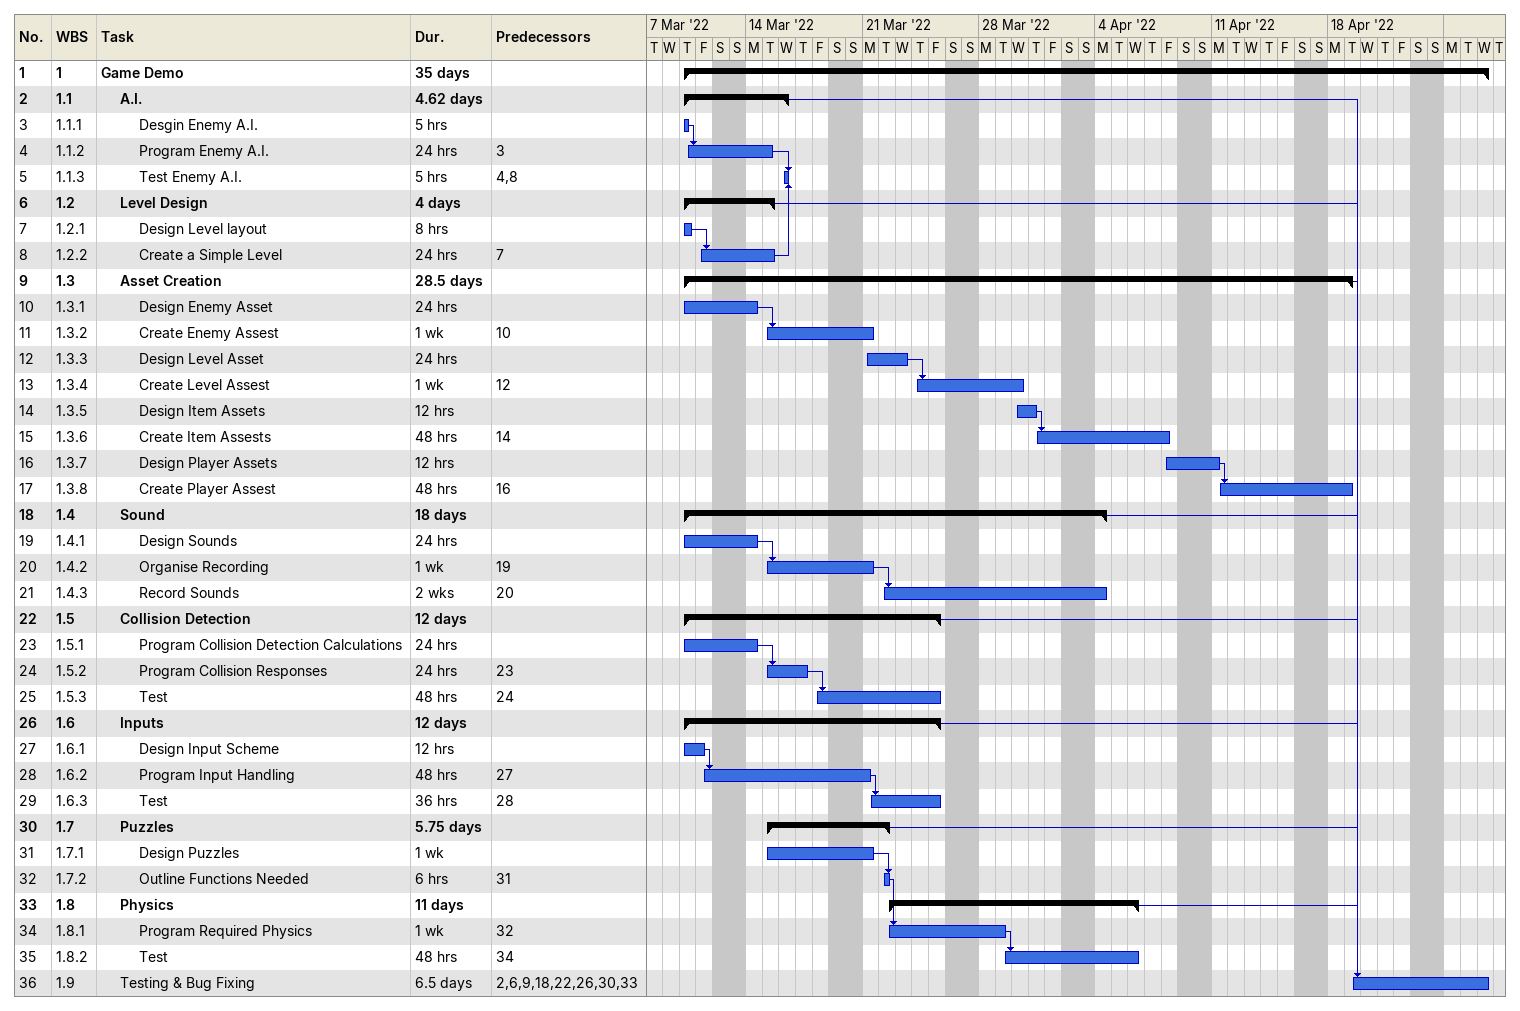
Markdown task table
| ID | WBS | Task | Duration | Start | Finish | Predecessors |
|---|---|---|---|---|---|---|
| 1 | 1 | **Game Demo** | 35d | 2022-03-10 | 2022-04-27 |  |
| 2 | 1.1 | **A.I.** | 4.62d | 2022-03-10 | 2022-03-16 |  |
| 3 | 1.1.1 | Desgin Enemy A.I. | 5h | 2022-03-10 | 2022-03-10 |  |
| 4 | 1.1.2 | Program Enemy A.I. | 24h | 2022-03-10 | 2022-03-15 | 3 |
| 5 | 1.1.3 | Test Enemy A.I. | 5h | 2022-03-16 | 2022-03-16 | 4, 8 |
| 6 | 1.2 | **Level Design** | 4d | 2022-03-10 | 2022-03-15 |  |
| 7 | 1.2.1 | Design Level layout | 8h | 2022-03-10 | 2022-03-10 |  |
| 8 | 1.2.2 | Create a Simple Level | 24h | 2022-03-11 | 2022-03-15 | 7 |
| 9 | 1.3 | **Asset Creation** | 28.5d | 2022-03-10 | 2022-04-19 |  |
| 10 | 1.3.1 | Design Enemy Asset | 24h | 2022-03-10 | 2022-03-14 |  |
| 11 | 1.3.2 | Create Enemy Assest | 1w | 2022-03-15 | 2022-03-21 | 10 |
| 12 | 1.3.3 | Design Level Asset | 24h | 2022-03-21 | 2022-03-23 |  |
| 13 | 1.3.4 | Create Level Assest | 1w | 2022-03-24 | 2022-03-30 | 12 |
| 14 | 1.3.5 | Design Item Assets | 12h | 2022-03-30 | 2022-03-31 |  |
| 15 | 1.3.6 | Create Item Assests | 48h | 2022-03-31 | 2022-04-08 | 14 |
| 16 | 1.3.7 | Design Player Assets | 12h | 2022-04-08 | 2022-04-11 |  |
| 17 | 1.3.8 | Create Player Assest | 48h | 2022-04-11 | 2022-04-19 | 16 |
| 18 | 1.4 | **Sound** | 18d | 2022-03-10 | 2022-04-04 |  |
| 19 | 1.4.1 | Design Sounds | 24h | 2022-03-10 | 2022-03-14 |  |
| 20 | 1.4.2 | Organise Recording | 1w | 2022-03-15 | 2022-03-21 | 19 |
| 21 | 1.4.3 | Record Sounds | 2w | 2022-03-22 | 2022-04-04 | 20 |
| 22 | 1.5 | **Collision Detection** | 12d | 2022-03-10 | 2022-03-25 |  |
| 23 | 1.5.1 | Program Collision Detection Calculations | 24h | 2022-03-10 | 2022-03-14 |  |
| 24 | 1.5.2 | Program Collision Responses | 24h | 2022-03-15 | 2022-03-17 | 23 |
| 25 | 1.5.3 | Test | 48h | 2022-03-18 | 2022-03-25 | 24 |
| 26 | 1.6 | **Inputs** | 12d | 2022-03-10 | 2022-03-25 |  |
| 27 | 1.6.1 | Design Input Scheme | 12h | 2022-03-10 | 2022-03-11 |  |
| 28 | 1.6.2 | Program Input Handling | 48h | 2022-03-11 | 2022-03-21 | 27 |
| 29 | 1.6.3 | Test | 36h | 2022-03-21 | 2022-03-25 | 28 |
| 30 | 1.7 | **Puzzles** | 5.75d | 2022-03-15 | 2022-03-22 |  |
| 31 | 1.7.1 | Design Puzzles | 1w | 2022-03-15 | 2022-03-21 |  |
| 32 | 1.7.2 | Outline Functions Needed | 6h | 2022-03-22 | 2022-03-22 | 31 |
| 33 | 1.8 | **Physics** | 11d | 2022-03-22 | 2022-04-06 |  |
| 34 | 1.8.1 | Program Required Physics | 1w | 2022-03-22 | 2022-03-29 | 32 |
| 35 | 1.8.2 | Test | 48h | 2022-03-29 | 2022-04-06 | 34 |
| 36 | 1.9 | Testing & Bug Fixing | 6.5d | 2022-04-19 | 2022-04-27 | 2, 6, 9, 18, 22, 26, 30, 33 |
